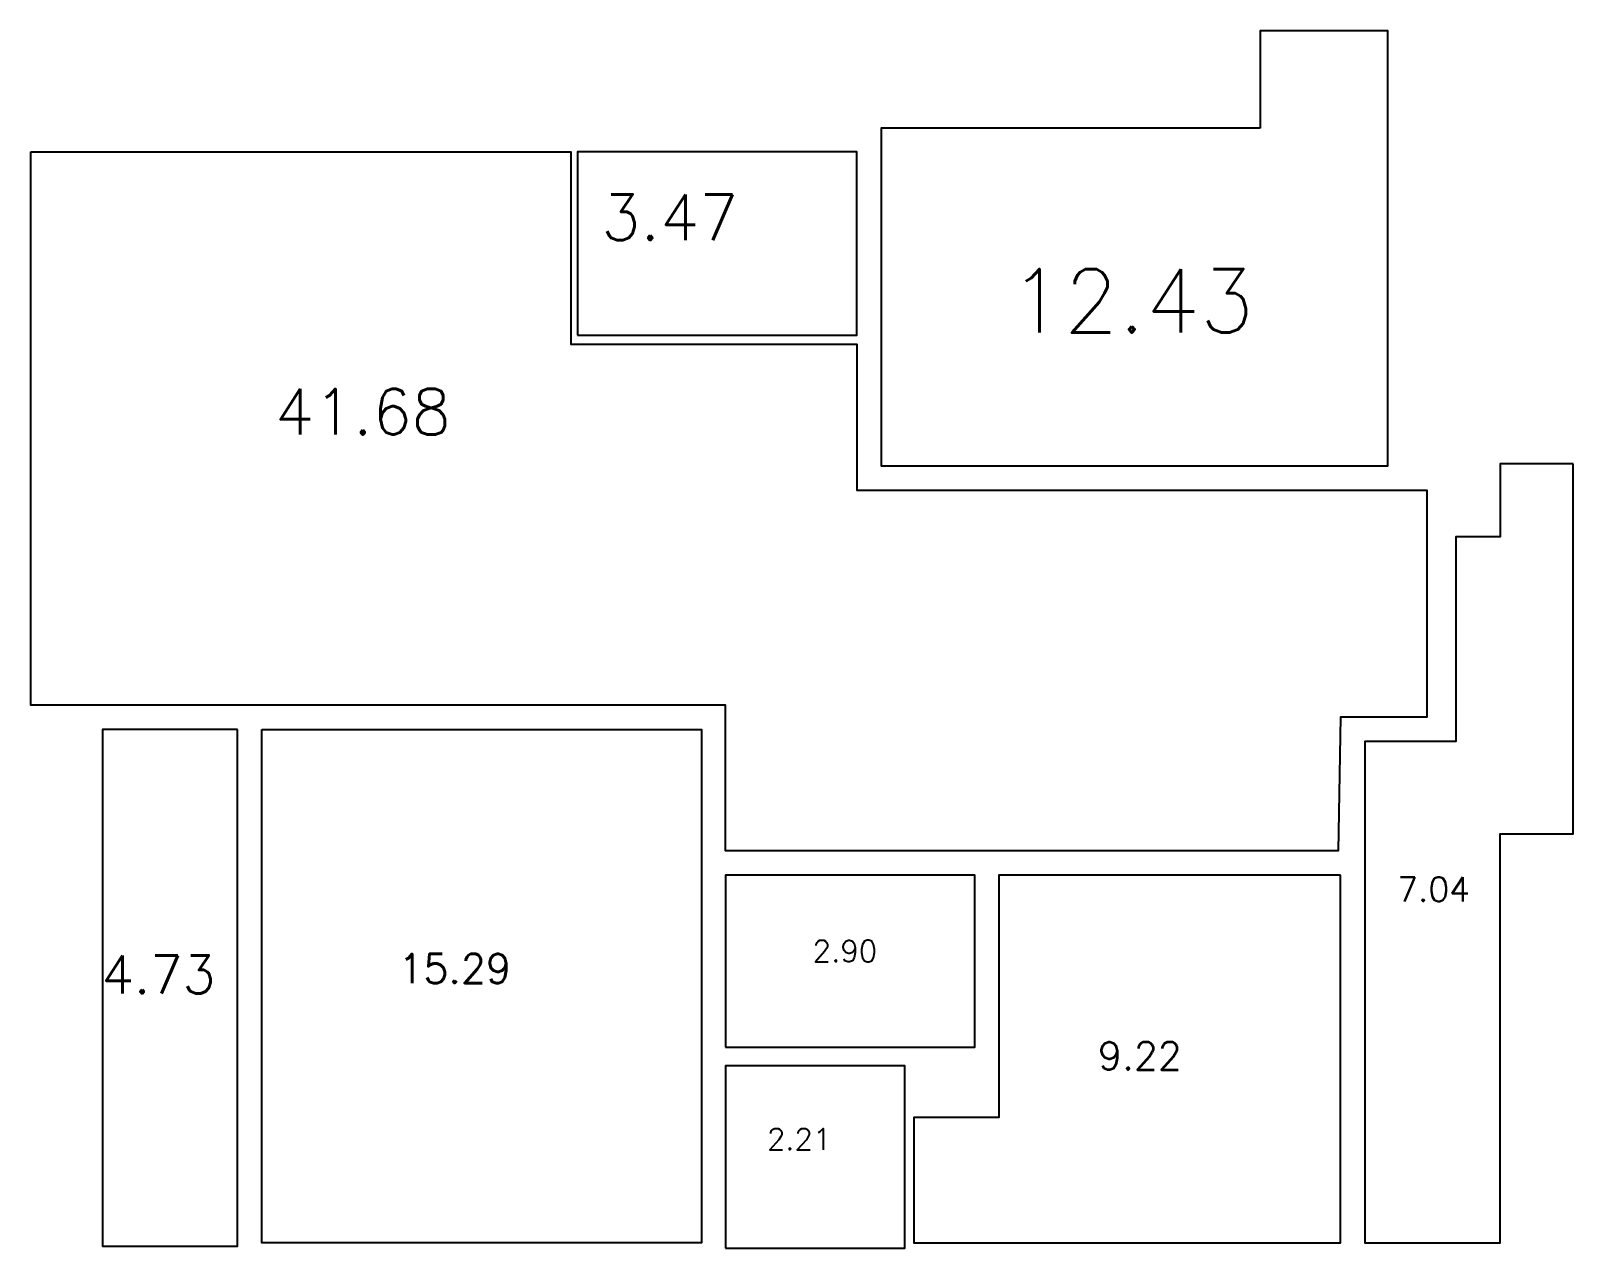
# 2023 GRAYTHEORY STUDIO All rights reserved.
# Model space of a CAD drawing. Header units: millimetres. Extents: x 302328 to 345828, y 111587 to 154829.
# Drawn here: x 307438 to 320133, y 111587 to 121607 of the extents above; entities that cross this region are included whole.
import ezdxf
from ezdxf.enums import TextEntityAlignment as Align

# ---------------------------------------------------------------- set-up
doc = ezdxf.new("R2010")
doc.units = ezdxf.units.MM
doc.header["$LTSCALE"] = 100
doc.layers.add('3.기호.계단선', color=30, linetype='Continuous')
doc.styles.get("Standard").update_dxf_attribs({"font": 'romans.shx'})

msp = doc.modelspace()

# ---------------------------------------------------------------- linework, layer by layer
at = {"layer": '3.기호.계단선'}
for points in [[(317558.5, 120807.2), (314438.5, 120807.2), (314438.5, 118027.2), (318608.5, 118027.2), (318608.5, 121607.2), (317558.5, 121607.2), (317558.5, 120807.2)], [(307438.5, 120612.2), (311883.5, 120612.2), (311883.5, 119027.2), (314238.5, 119027.2), (314238.5, 117827.2), (318928.5, 117827.2), (318928.5, 115957.2), (318218.5, 115957.2), (318198.5, 114857.2), (313157.5, 114857.2), (313157.5, 116057.2), (307438.5, 116057.2), (307438.5, 120612.2)], [(320133.5, 118042.2), (319533.5, 118042.2), (319533.5, 117442.2), (319168.5, 117442.2), (319168.5, 115757.2), (318418.5, 115757.2), (318418.5, 111632.2), (319533.5, 111632.2), (319533.5, 114997.2), (320133.5, 114997.2), (320133.5, 118042.2)], [(318218.5, 114657.2), (315407.5, 114657.2), (315407.5, 112662.2), (314707.5, 112662.2), (314707.5, 111632.2), (318218.5, 111632.2), (318218.5, 114657.2)]]:
    msp.add_lwpolyline(points, dxfattribs=at)
for points in [[(311938.5, 119102.2), (314238.5, 119102.2), (314238.5, 120612.2), (311938.5, 120612.2)], [(309139.5, 115857.2), (308027.5, 115857.2), (308027.5, 111602.2), (309139.5, 111602.2)], [(309339.5, 115857.2), (312957.5, 115857.2), (312957.5, 111632.2), (309339.5, 111632.2)], [(313157.5, 113242.2), (315207.5, 113242.2), (315207.5, 114657.2), (313157.5, 114657.2)], [(313157.5, 111587.2), (314632.5, 111587.2), (314632.5, 113087.2), (313157.5, 113087.2)]]:
    msp.add_lwpolyline(points, close=True, dxfattribs=at)

# ---------------------------------------------------------------- texts
for s, height, p in [('3.47', 375.62, (313261.3, 119885.5)), ('12.43', 521.99, (317507.4, 119124.1)), ('41.68', 375.62, (310895.5, 118284.5)), ('7.04', 199.6, (319284.1, 114441.2)), ('15.29', 240.45, (311390.9, 113768.7)), ('2.90', 177.58, (314405.9, 113943.7)), ('4.73', 312.62, (308957, 113683.9)), ('9.22', 229.71, (316911.7, 113055.7)), ('2.21', 176.21, (314026.8, 112395.8))]:
    msp.add_text(s, height=height, dxfattribs=at).set_placement(p, align=Align.RIGHT)

doc.saveas('drawing.dxf')
